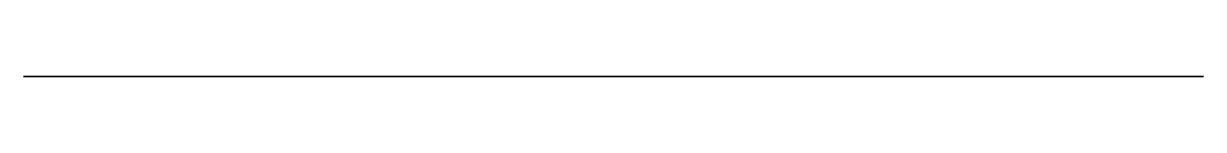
# Model space of a CAD drawing. Header units: millimetres. Extents: x -28.2 to -12.2, y 0 to 0.
import ezdxf

# ---------------------------------------------------------------- set-up
doc = ezdxf.new("R2010")
doc.units = ezdxf.units.MM
doc.layers.get('0').update_dxf_attribs({"color": 194, "true_color": 0x551cb1})

msp = doc.modelspace()

# ---------------------------------------------------------------- linework, layer by layer
at = {"color": 53, "true_color": 0xe1c657}
msp.add_polyline3d([(-17.78, 0, 90.283), (-16.549, 0, 90.283), (-16.341, 0, 90.277), (-16.136, 0, 90.258), (-15.934, 0, 90.229), (-15.734, 0, 90.188), (-15.537, 0, 90.136), (-15.343, 0, 90.074), (-15.152, 0, 90.002), (-14.965, 0, 89.919), (-14.783, 0, 89.828), (-14.604, 0, 89.727), (-14.43, 0, 89.618), (-14.261, 0, 89.5), (-14.098, 0, 89.375), (-13.939, 0, 89.242), (-13.787, 0, 89.102), (-13.64, 0, 88.954), (-13.479, 0, 88.778), (-13.326, 0, 88.593), (-13.182, 0, 88.4), (-13.046, 0, 88.201), (-12.919, 0, 87.995), (-12.801, 0, 87.784), (-12.693, 0, 87.567), (-12.595, 0, 87.346), (-12.507, 0, 87.121), (-12.43, 0, 86.892), (-12.364, 0, 86.66), (-12.309, 0, 86.425), (-12.265, 0, 86.189), (-12.234, 0, 85.951), (-12.215, 0, 85.713), (-12.209, 0, 85.474), (-12.209, 0, 2.865), (-28.187, 0, 2.865), (-28.187, 0, 28.519), (-26.429, 0, 30.359), (-26.429, 0, 94.82), (-28.187, 0, 96.366), (-28.187, 0, 132.758), (-25.112, 0, 132.758), (-24.945, 0, 132.753), (-24.781, 0, 132.74), (-24.619, 0, 132.718), (-24.459, 0, 132.687), (-24.303, 0, 132.649), (-24.149, 0, 132.602), (-23.998, 0, 132.548), (-23.851, 0, 132.487), (-23.707, 0, 132.419), (-23.567, 0, 132.345), (-23.43, 0, 132.264), (-23.298, 0, 132.176), (-23.169, 0, 132.083), (-23.045, 0, 131.985), (-22.926, 0, 131.881), (-22.811, 0, 131.772), (-22.705, 0, 131.661), (-22.606, 0, 131.545), (-22.515, 0, 131.424), (-22.429, 0, 131.298), (-22.351, 0, 131.168), (-22.278, 0, 131.033), (-22.211, 0, 130.894), (-22.15, 0, 130.751), (-22.095, 0, 130.604), (-22.044, 0, 130.454), (-21.958, 0, 130.143), (-21.89, 0, 129.82), (-21.838, 0, 129.486), (-21.8, 0, 129.143), (-21.774, 0, 128.793), (-21.752, 0, 128.076), (-21.768, 0, 126.619), (-21.79, 0, 124.546), (-21.75, 0, 122.379), (-21.603, 0, 120.218), (-21.427, 0, 118.748), (-21.192, 0, 117.286), (-20.701, 0, 114.997), (-20.066, 0, 112.745), (-19.286, 0, 110.538), (-18.375, 0, 108.383), (-15.578, 0, 102.718), (-14.25, 0, 99.859), (-13.666, 0, 98.399), (-13.157, 0, 96.91), (-13.114, 0, 96.761), (-13.077, 0, 96.61), (-13.044, 0, 96.458), (-13.018, 0, 96.305), (-12.997, 0, 96.152), (-12.981, 0, 95.998), (-12.971, 0, 95.844), (-12.967, 0, 95.69), (-12.968, 0, 95.535), (-12.974, 0, 95.381), (-12.986, 0, 95.227), (-13.004, 0, 95.073), (-13.027, 0, 94.92), (-13.056, 0, 94.768), (-13.09, 0, 94.616), (-13.13, 0, 94.465), (-13.175, 0, 94.316), (-13.226, 0, 94.169), (-13.281, 0, 94.024), (-13.342, 0, 93.882), (-13.408, 0, 93.742), (-13.479, 0, 93.604), (-13.554, 0, 93.47), (-13.634, 0, 93.338), (-13.719, 0, 93.209), (-13.809, 0, 93.083), (-13.903, 0, 92.96), (-14.001, 0, 92.841), (-14.104, 0, 92.725), (-14.211, 0, 92.613), (-14.323, 0, 92.504), (-14.438, 0, 92.399), (-14.679, 0, 92.198), (-14.932, 0, 92.009), (-15.197, 0, 91.836), (-15.333, 0, 91.757), (-15.472, 0, 91.684), (-15.613, 0, 91.617), (-15.756, 0, 91.557), (-15.902, 0, 91.505), (-16.05, 0, 91.461), (-16.2, 0, 91.426), (-16.351, 0, 91.4), (-16.505, 0, 91.384), (-16.582, 0, 91.38), (-16.66, 0, 91.379), (-17.78, 0, 91.379)], close=True, dxfattribs=at)

doc.saveas('drawing.dxf')
